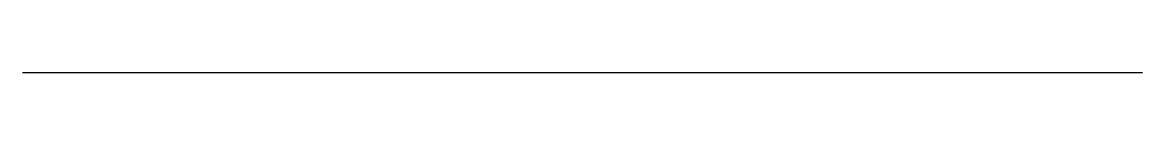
# Model space of a CAD drawing. Header units: millimetres. Extents: x 0 to 1, y 0 to 0.
import ezdxf

# ---------------------------------------------------------------- set-up
doc = ezdxf.new("R2010")
doc.units = ezdxf.units.MM

msp = doc.modelspace()

# ---------------------------------------------------------------- linework, layer by layer
msp.add_line((0, 0), (1, 0, 1))

doc.saveas('drawing.dxf')
